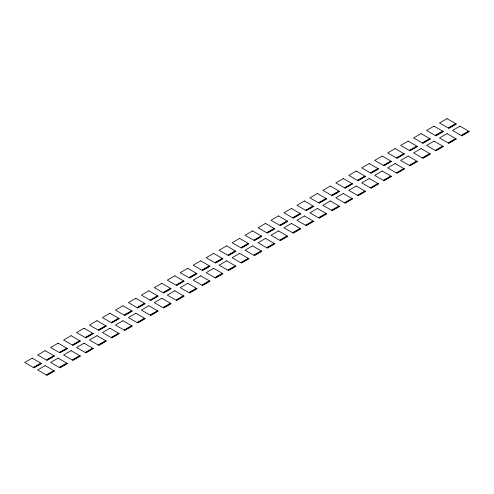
<?xml version="1.0" encoding="UTF-8"?>
<svg xmlns="http://www.w3.org/2000/svg" width="494" height="494" viewBox="0 0 494 494"><rect width="100%" height="100%" fill="white"/><g stroke="black" fill="none" stroke-linecap="round" stroke-linejoin="round"><path stroke-width="0.74" d="M32.19 358.15L24.7 362.479L33.345 367.468L40.829 363.139L32.19 358.15M45.152 350.666L37.661 354.995L46.306 359.984L53.797 355.655L45.152 350.666M58.119 343.182L50.629 347.51L59.268 352.5L66.758 348.171L58.119 343.182M71.08 335.698L63.59 340.026L72.229 345.016L79.719 340.687L71.08 335.698M84.042 328.214L76.551 332.542L85.196 337.532L92.687 333.203L84.042 328.214M97.003 320.73L89.519 325.058L98.158 330.048L105.648 325.719L97.003 320.73M109.971 313.245L102.48 317.574L111.119 322.563L118.609 318.235L109.971 313.245M122.932 305.761L115.442 310.09L124.087 315.079L131.577 310.751L122.932 305.761M135.893 298.277L128.403 302.6L137.048 307.595L144.538 303.267L135.893 298.277M148.861 290.793L141.37 295.116L150.009 300.105L157.5 295.783L148.861 290.793M161.822 283.309L154.332 287.632L162.977 292.621L170.467 288.298L161.822 283.309M174.783 275.825L167.293 280.147L175.938 285.137L183.428 280.814L174.783 275.825M187.751 268.341L180.261 272.663L188.899 277.653L196.39 273.33L187.751 268.341M200.712 260.857L193.222 265.179L201.867 270.169L209.357 265.846L200.712 260.857M213.674 253.373L206.183 257.695L214.828 262.685L222.319 258.362L213.674 253.373M226.641 245.889L219.151 250.211L227.79 255.2L235.28 250.878L226.641 245.889M239.602 238.404L232.112 242.727L240.757 247.716L248.241 243.394L239.602 238.404M252.564 230.92L245.073 235.243L253.718 240.232L261.209 235.91L252.564 230.92M265.531 223.436L258.041 227.759L266.68 232.748L274.17 228.426L265.531 223.436M278.493 215.952L271.002 220.275L279.641 225.264L287.131 220.942L278.493 215.952M291.454 208.468L283.964 212.791L292.609 217.78L300.099 213.457L291.454 208.468M304.415 200.984L296.931 205.306L305.57 210.296L313.06 205.973L304.415 200.984M317.383 193.5L309.892 197.822L318.531 202.812L326.021 198.489L317.383 193.5M330.344 186.016L322.854 190.338L331.499 195.328L338.989 191.005L330.344 186.016M343.305 178.532L335.815 182.854L344.46 187.844L351.95 183.521L343.305 178.532M356.273 171.048L348.783 175.37L357.421 180.359L364.912 176.037L356.273 171.048M369.234 163.563L361.744 167.886L370.389 172.875L377.879 168.553L369.234 163.563M382.195 156.079L374.705 160.402L383.35 165.391L390.84 161.069L382.195 156.079M395.163 148.595L387.673 152.918L396.312 157.907L403.802 153.585L395.163 148.595M408.124 141.111L400.634 145.434L409.279 150.423L416.763 146.101L408.124 141.111M421.086 133.627L413.595 137.95L422.24 142.939L429.731 138.616L421.086 133.627M434.053 126.143L426.563 130.465L435.202 135.455L442.692 131.132L434.053 126.143M447.014 118.659L439.524 122.981L448.163 127.971L455.653 123.648L447.014 118.659M41.175 363.337L33.685 367.666L34.024 367.857L41.515 363.535L41.175 363.337M54.136 355.853L46.646 360.182L46.986 360.373L54.476 356.051L54.136 355.853M67.098 348.369L59.607 352.697L59.947 352.889L67.437 348.566L67.098 348.369M80.065 340.885L72.575 345.207L72.914 345.405L80.405 341.082L80.065 340.885M93.026 333.401L85.536 337.723L85.876 337.921L93.366 333.598L93.026 333.401M105.988 325.916L98.497 330.239L98.837 330.437L106.327 326.114L105.988 325.916M118.949 318.432L111.465 322.755L111.805 322.953L119.295 318.63L118.949 318.432M131.917 310.948L124.426 315.271L124.766 315.468L132.256 311.146L131.917 310.948M144.878 303.464L137.388 307.787L137.727 307.984L145.217 303.662L144.878 303.464M157.839 295.98L150.349 300.303L150.695 300.5L158.185 296.178L157.839 295.98M170.807 288.496L163.316 292.819L163.656 293.016L171.146 288.694L170.807 288.496M183.768 281.012L176.278 285.334L176.617 285.532L184.108 281.209L183.768 281.012M196.729 273.528L189.239 277.85L189.585 278.048L197.069 273.725L196.729 273.528M209.697 266.044L202.207 270.366L202.546 270.564L210.036 266.241L209.697 266.044M222.658 258.56L215.168 262.882L215.508 263.08L222.998 258.757L222.658 258.56M235.619 251.076L228.129 255.398L228.469 255.596L235.959 251.273L235.619 251.076M248.587 243.591L241.097 247.914L241.436 248.112L248.927 243.789L248.587 243.591M261.548 236.107L254.058 240.43L254.398 240.627L261.888 236.305L261.548 236.107M274.51 228.623L267.019 232.946L267.359 233.143L274.849 228.821L274.51 228.623M287.477 221.139L279.987 225.462L280.326 225.659L287.817 221.337L287.477 221.139M300.438 213.655L292.948 217.978L293.288 218.175L300.778 213.853L300.438 213.655M313.4 206.171L305.91 210.493L306.249 210.691L313.739 206.369L313.4 206.171M326.361 198.687L318.877 203.009L319.217 203.207L326.707 198.884L326.361 198.687M339.329 191.203L331.838 195.525L332.178 195.723L339.668 191.4L339.329 191.203M352.29 183.719L344.8 188.041L345.139 188.239L352.63 183.91L352.29 183.719M365.251 176.234L357.761 180.557L358.107 180.755L365.597 176.426L365.251 176.234M378.219 168.75L370.728 173.073L371.068 173.271L378.558 168.942L378.219 168.75M391.18 161.266L383.69 165.589L384.029 165.786L391.52 161.458L391.18 161.266M404.141 153.782L396.651 158.105L396.997 158.302L404.481 153.974L404.141 153.782M417.109 146.298L409.619 150.621L409.958 150.818L417.449 146.49L417.109 146.298M430.07 138.808L422.58 143.137L422.92 143.334L430.41 139.005L430.07 138.808M443.032 131.324L435.541 135.652L435.881 135.85L443.371 131.521L443.032 131.324M455.999 123.84L448.509 128.168L448.848 128.366L456.339 124.037L455.999 123.84M45.152 365.634L37.661 369.963L46.306 374.952L53.797 370.624L45.152 365.634M58.119 358.15L50.629 362.479L59.268 367.468L66.758 363.139L58.119 358.15M71.08 350.666L63.59 354.995L72.229 359.984L79.719 355.655L71.08 350.666M84.042 343.182L76.551 347.51L85.196 352.5L92.687 348.171L84.042 343.182M97.003 335.698L89.519 340.026L98.158 345.016L105.648 340.687L97.003 335.698M109.971 328.214L102.48 332.542L111.119 337.532L118.609 333.203L109.971 328.214M122.932 320.73L115.442 325.058L124.087 330.048L131.577 325.719L122.932 320.73M135.893 313.245L128.403 317.574L137.048 322.563L144.538 318.235L135.893 313.245M148.861 305.761L141.37 310.09L150.009 315.079L157.5 310.751L148.861 305.761M161.822 298.277L154.332 302.6L162.977 307.595L170.467 303.267L161.822 298.277M174.783 290.793L167.293 295.116L175.938 300.105L183.428 295.783L174.783 290.793M187.751 283.309L180.261 287.632L188.899 292.621L196.39 288.298L187.751 283.309M200.712 275.825L193.222 280.147L201.867 285.137L209.357 280.814L200.712 275.825M213.674 268.341L206.183 272.663L214.828 277.653L222.319 273.33L213.674 268.341M226.641 260.857L219.151 265.179L227.79 270.169L235.28 265.846L226.641 260.857M239.602 253.373L232.112 257.695L240.757 262.685L248.241 258.362L239.602 253.373M252.564 245.889L245.073 250.211L253.718 255.2L261.209 250.878L252.564 245.889M265.531 238.404L258.041 242.727L266.68 247.716L274.17 243.394L265.531 238.404M278.493 230.92L271.002 235.243L279.641 240.232L287.131 235.91L278.493 230.92M291.454 223.436L283.964 227.759L292.609 232.748L300.099 228.426L291.454 223.436M304.415 215.952L296.931 220.275L305.57 225.264L313.06 220.942L304.415 215.952M317.383 208.468L309.892 212.791L318.531 217.78L326.021 213.457L317.383 208.468M330.344 200.984L322.854 205.306L331.499 210.296L338.989 205.973L330.344 200.984M343.305 193.5L335.815 197.822L344.46 202.812L351.95 198.489L343.305 193.5M356.273 186.016L348.783 190.338L357.421 195.328L364.912 191.005L356.273 186.016M369.234 178.532L361.744 182.854L370.389 187.844L377.879 183.521L369.234 178.532M382.195 171.048L374.705 175.37L383.35 180.359L390.84 176.037L382.195 171.048M395.163 163.563L387.673 167.886L396.312 172.875L403.802 168.553L395.163 163.563M408.124 156.079L400.634 160.402L409.279 165.391L416.763 161.069L408.124 156.079M421.086 148.595L413.595 152.918L422.24 157.907L429.731 153.585L421.086 148.595M434.053 141.111L426.563 145.434L435.202 150.423L442.692 146.101L434.053 141.111M447.014 133.627L439.524 137.95L448.163 142.939L455.653 138.616L447.014 133.627M459.976 126.143L452.485 130.465L461.13 135.455L468.621 131.132L459.976 126.143M54.136 370.821L46.646 375.15L46.986 375.341L54.476 371.019L54.136 370.821M67.098 363.337L59.607 367.666L59.947 367.857L67.437 363.535L67.098 363.337M80.065 355.853L72.575 360.182L72.914 360.373L80.405 356.051L80.065 355.853M93.026 348.369L85.536 352.697L85.876 352.889L93.366 348.566L93.026 348.369M105.988 340.885L98.497 345.207L98.837 345.405L106.327 341.082L105.988 340.885M118.949 333.401L111.465 337.723L111.805 337.921L119.295 333.598L118.949 333.401M131.917 325.916L124.426 330.239L124.766 330.437L132.256 326.114L131.917 325.916M144.878 318.432L137.388 322.755L137.727 322.953L145.217 318.63L144.878 318.432M157.839 310.948L150.349 315.271L150.695 315.468L158.185 311.146L157.839 310.948M170.807 303.464L163.316 307.787L163.656 307.984L171.146 303.662L170.807 303.464M183.768 295.98L176.278 300.303L176.617 300.5L184.108 296.178L183.768 295.98M196.729 288.496L189.239 292.819L189.585 293.016L197.069 288.694L196.729 288.496M209.697 281.012L202.207 285.334L202.546 285.532L210.036 281.209L209.697 281.012M222.658 273.528L215.168 277.85L215.508 278.048L222.998 273.725L222.658 273.528M235.619 266.044L228.129 270.366L228.469 270.564L235.959 266.241L235.619 266.044M248.587 258.56L241.097 262.882L241.436 263.08L248.927 258.757L248.587 258.56M261.548 251.076L254.058 255.398L254.398 255.596L261.888 251.273L261.548 251.076M274.51 243.591L267.019 247.914L267.359 248.112L274.849 243.789L274.51 243.591M287.477 236.107L279.987 240.43L280.326 240.627L287.817 236.305L287.477 236.107M300.438 228.623L292.948 232.946L293.288 233.143L300.778 228.821L300.438 228.623M313.4 221.139L305.91 225.462L306.249 225.659L313.739 221.337L313.4 221.139M326.361 213.655L318.877 217.978L319.217 218.175L326.707 213.853L326.361 213.655M339.329 206.171L331.838 210.493L332.178 210.691L339.668 206.369L339.329 206.171M352.29 198.687L344.8 203.009L345.139 203.207L352.63 198.884L352.29 198.687M365.251 191.203L357.761 195.525L358.107 195.723L365.597 191.4L365.251 191.203M378.219 183.719L370.728 188.041L371.068 188.239L378.558 183.91L378.219 183.719M391.18 176.234L383.69 180.557L384.029 180.755L391.52 176.426L391.18 176.234M404.141 168.75L396.651 173.073L396.997 173.271L404.481 168.942L404.141 168.75M417.109 161.266L409.619 165.589L409.958 165.786L417.449 161.458L417.109 161.266M430.07 153.782L422.58 158.105L422.92 158.302L430.41 153.974L430.07 153.782M443.032 146.298L435.541 150.621L435.881 150.818L443.371 146.49L443.032 146.298M455.999 138.808L448.509 143.137L448.848 143.334L456.339 139.005L455.999 138.808M468.96 131.324L461.47 135.652L461.81 135.85L469.3 131.521L468.96 131.324"/></g></svg>
